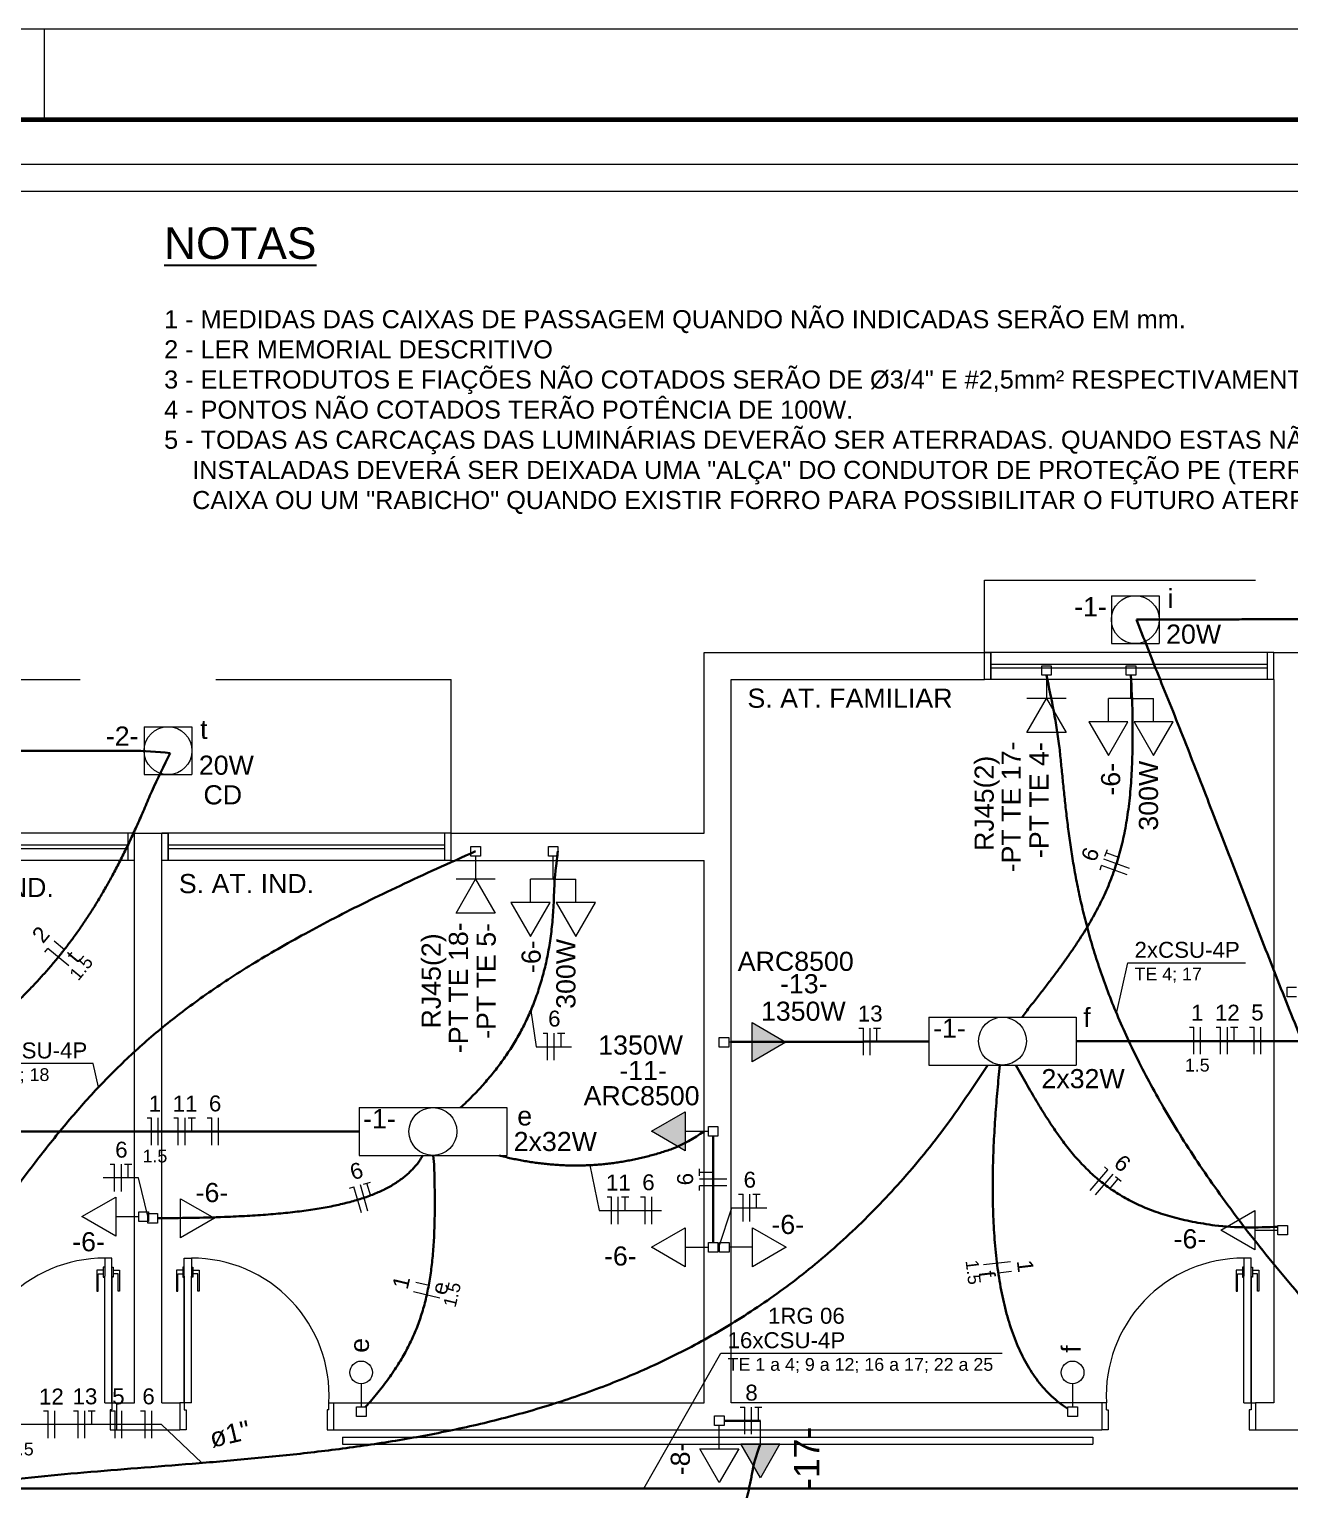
# Model space of a CAD drawing. Header units: millimetres. Extents: x 234.6 to 276.6, y 175.2 to 204.9.
# Drawn here: x 249.55 to 256.52, y 196.78 to 204.86 of the extents above; entities that cross this region are included whole.
import ezdxf

# ---------------------------------------------------------------- set-up
doc = ezdxf.new("R2010")
doc.units = ezdxf.units.MM
doc.header["$LTSCALE"] = 3
doc.header["$MEASUREMENT"] = 0
doc.linetypes.add('Dashed', pattern=[0.75, 0.5, -0.25])
for name, color, linetype, lineweight in [('CE-Condutos', 3, 'Continuous', 30), ('CE-Textos fios', 2, 'Continuous', 20), ('CROQUI', 1, 'Continuous', 13), ('EL-Condutos', 3, 'Continuous', 30), ('EL-Fios', 2, 'Continuous', 20), ('EL-Textos condutos', 2, 'Continuous', 20), ('EL-Textos fios', 2, 'Continuous', 20), ('EL-Textos pontos', 2, 'Continuous', 20), ('FOLHA EXTERNA', 2, 'Continuous', 20), ('Folha_padrão', 6, 'Continuous', 60), ('P-SIMBOL', 170, 'Continuous', 20), ('TEXTO', 3, 'Continuous', 30)]:
    doc.layers.add(name, color=color, linetype=linetype, lineweight=lineweight)
doc.layers.add('Texto_80', color=2, linetype='Continuous')
doc.styles.add('Arial', font='arial.ttf')
doc.styles.add('TEXTO', font='arial.ttf')

msp = doc.modelspace()

# ---------------------------------------------------------------- hatches: boundary and pattern name
at = {"layer": 'P-SIMBOL', "linetype": 'Continuous'}
for points in [[(253.5505, 199.1449), (253.738, 199.2532), (253.5505, 199.3614)], [(253.1812, 198.8685), (252.9937, 198.7603), (253.1812, 198.652)], [(253.4884, 197.0312), (253.5966, 196.8437), (253.7049, 197.0312)]]:
    msp.add_hatch(color=256, dxfattribs=at).paths.add_polyline_path(points)

# ---------------------------------------------------------------- linework, layer by layer
at = {"layer": 'CE-Condutos', "color": 6, "linetype": 'Continuous'}
for points in [[(255.1791, 201.2827), (255.2506, 200.881), (255.2599, 200.7931), (255.269, 200.7032), (255.2785, 200.6111), (255.289, 200.5167), (255.3011, 200.4197), (255.3151, 200.32), (255.3318, 200.2175), (255.3517, 200.112), (255.3754, 200.0033), (255.4033, 199.8913), (255.436, 199.7758), (255.4742, 199.6567), (255.5183, 199.5337), (255.569, 199.4067), (255.6267, 199.2756), (255.692, 199.1402), (255.7655, 199.0003), (255.8477, 198.8558), (255.9392, 198.7066), (256.0406, 198.5523), (256.1523, 198.393), (256.275, 198.2284), (256.4092, 198.0583), (256.5554, 197.8827), (256.7143, 197.7012), (256.8864, 197.5139), (257.0721, 197.3205), (257.2722, 197.1208), (257.487, 196.9148)], [(248.3739, 196.9147), (248.5184, 197.1081), (248.6532, 197.2916), (248.7792, 197.4656), (248.8973, 197.6306), (249.0083, 197.7871), (249.1131, 197.9355), (249.2126, 198.0764), (249.3076, 198.2101), (249.399, 198.3373), (249.4876, 198.4582), (249.5744, 198.5735), (249.6602, 198.6835), (249.7459, 198.7888), (249.8322, 198.8898), (249.9202, 198.987), (250.0107, 199.0809), (250.1045, 199.1719), (250.2025, 199.2605), (250.3055, 199.3472), (250.4145, 199.4325), (250.5303, 199.5167), (250.6538, 199.6005), (250.7858, 199.6843), (250.9272, 199.7684), (251.0788, 199.8535), (251.2416, 199.94), (251.4164, 200.0284), (251.6041, 200.119), (251.8055, 200.2125), (252.0215, 200.3092)]]:
    msp.add_spline(points, degree=3, dxfattribs=at)
at = {"layer": 'CE-Condutos', "color": 170, "linetype": 'Continuous'}
msp.add_spline([(257.4963, 196.784), (257.0641, 196.784), (256.6589, 196.784), (256.2788, 196.784), (255.9219, 196.784), (255.5863, 196.784), (255.2701, 196.784), (254.9713, 196.784), (254.6881, 196.784), (254.4186, 196.784), (254.1607, 196.784), (253.9127, 196.784), (253.6726, 196.784), (253.4384, 196.784), (253.2084, 196.784), (252.9805, 196.784), (252.7528, 196.784), (252.5235, 196.784), (252.2906, 196.784), (252.0522, 196.784), (251.8063, 196.784), (251.5512, 196.784), (251.2849, 196.784), (251.0053, 196.784), (250.7108, 196.784), (250.3992, 196.784), (250.0688, 196.784), (249.7176, 196.784), (249.3436, 196.784), (248.945, 196.784), (248.4074, 196.784)], degree=3, dxfattribs=at)
at = {"layer": 'CE-Textos fios'}
for p, q in [((255.5669, 199.4117), (255.6282, 199.6924)), ((255.6282, 199.6924), (256.2804, 199.6924)), ((255.6282, 199.6924), (256.2804, 199.6924)), ((249.9066, 199.1357), (249.2544, 199.1357)), ((249.9066, 199.1357), (249.2544, 199.1357)), ((249.937, 199.0048), (249.9066, 199.1357)), ((252.9513, 196.784), (253.3778, 197.5329)), ((253.3778, 197.5329), (254.9344, 197.5329)), ((253.3778, 197.5329), (254.9344, 197.5329))]:
    msp.add_line(p, q, dxfattribs=at)
at = {"layer": 'CROQUI'}
for p, q in [((266.5357, 204.1092), (240.5357, 204.1092)), ((266.3857, 203.9592), (240.5357, 203.9592)), ((253.2857, 201.4092), (254.8357, 201.4092)), ((253.2857, 200.4092), (253.2857, 201.4092)), ((254.8357, 201.2592), (254.8357, 201.4092)), ((256.4357, 201.4092), (254.8357, 201.4092)), ((254.8707, 201.4092), (254.8357, 201.4092)), ((254.8357, 201.4092), (254.8707, 201.4092)), ((254.8707, 201.2592), (254.8707, 201.4092)), ((254.8707, 201.4092), (254.8707, 201.2592)), ((254.8707, 201.3442), (256.4007, 201.3442)), ((256.4007, 201.2592), (256.4007, 201.4092)), ((256.4357, 201.4092), (256.5857, 201.4092)), ((256.4357, 201.2592), (256.4357, 201.4092)), ((253.4357, 197.2592), (253.4357, 201.2592)), ((253.4357, 201.2592), (254.8357, 201.2592)), ((256.3357, 201.2592), (254.8357, 201.2592)), ((256.4357, 201.2592), (254.8357, 201.2592)), ((254.8707, 201.3242), (256.4007, 201.3242)), ((256.4357, 201.2592), (256.4357, 197.2592)), ((250.1357, 200.4092), (248.5357, 200.4092)), ((250.1007, 200.2592), (250.1007, 200.4092)), ((250.1357, 200.4092), (250.2857, 200.4092)), ((250.1357, 200.2592), (250.1357, 200.4092)), ((250.2857, 200.2592), (250.2857, 200.4092)), ((251.8857, 200.4092), (250.2857, 200.4092)), ((250.3207, 200.4092), (250.2857, 200.4092)), ((250.2857, 200.4092), (250.3207, 200.4092)), ((250.3207, 200.2592), (250.3207, 200.4092)), ((250.3207, 200.4092), (250.3207, 200.2592)), ((251.8507, 200.2592), (251.8507, 200.4092)), ((251.8857, 200.4092), (253.2857, 200.4092)), ((251.8857, 200.2592), (251.8857, 200.4092)), ((248.5707, 200.3442), (250.1007, 200.3442)), ((248.5707, 200.3242), (250.1007, 200.3242)), ((250.3207, 200.3442), (251.8507, 200.3442)), ((250.3207, 200.3242), (251.8507, 200.3242)), ((250.0357, 200.2592), (248.5357, 200.2592)), ((250.1357, 200.2592), (248.5357, 200.2592)), ((250.1357, 197.2592), (250.1357, 200.2592)), ((250.2857, 197.2592), (250.2857, 200.2592)), ((251.7857, 200.2592), (250.2857, 200.2592)), ((251.8857, 200.2592), (250.2857, 200.2592)), ((251.8857, 200.2592), (253.2857, 200.2592)), ((253.2857, 197.2592), (253.2857, 200.2592)), ((253.4357, 197.2592), (253.4357, 200.2592)), ((250.0107, 198.0592), (249.9707, 198.0592)), ((249.9707, 198.0592), (249.9707, 197.9592)), ((250.0107, 197.2592), (250.0107, 198.0592)), ((250.0107, 197.2592), (250.0107, 198.0592)), ((250.4107, 197.2592), (250.4107, 198.0592)), ((250.4107, 197.2592), (250.4107, 198.0592)), ((250.4107, 198.0592), (250.4507, 198.0592)), ((250.4507, 198.0592), (250.4507, 197.9592)), ((256.3107, 198.0592), (256.2707, 198.0592)), ((256.2707, 198.0592), (256.2707, 197.9592)), ((256.3107, 197.2592), (256.3107, 198.0592)), ((256.3107, 197.2592), (256.3107, 198.0592)), ((249.9627, 197.9917), (249.9277, 197.9917)), ((249.9277, 197.9917), (249.9277, 197.8762)), ((249.9352, 197.8762), (249.9352, 197.9717)), ((249.9352, 197.9717), (249.9627, 197.9717)), ((249.9702, 198.0092), (249.9627, 198.0092)), ((249.9627, 198.0092), (249.9627, 197.9542)), ((249.9627, 197.9542), (249.9702, 197.9542)), ((249.9707, 197.2592), (249.9707, 197.9592)), ((250.0107, 198.0092), (250.0182, 198.0092)), ((250.0107, 197.9592), (250.0107, 197.2592)), ((250.0182, 197.9542), (250.0107, 197.9542)), ((250.0182, 198.0092), (250.0182, 197.9542)), ((250.0182, 197.9917), (250.0532, 197.9917)), ((250.0457, 197.9717), (250.0182, 197.9717)), ((250.0457, 197.8762), (250.0457, 197.9717)), ((250.0532, 197.9917), (250.0532, 197.8762)), ((250.4032, 197.9917), (250.3677, 197.9917)), ((250.3677, 197.9917), (250.3677, 197.8762)), ((250.3752, 197.8762), (250.3752, 197.9717)), ((250.3752, 197.9717), (250.4032, 197.9717)), ((250.4107, 198.0092), (250.4032, 198.0092)), ((250.4032, 198.0092), (250.4032, 197.9542)), ((250.4032, 197.9542), (250.4107, 197.9542)), ((250.4107, 197.9592), (250.4107, 197.2592)), ((250.4507, 198.0092), (250.4582, 198.0092)), ((250.4507, 197.2592), (250.4507, 197.9592)), ((250.4582, 197.9542), (250.4507, 197.9542)), ((250.4582, 198.0092), (250.4582, 197.9542)), ((250.4582, 197.9917), (250.4932, 197.9917)), ((250.4857, 197.9717), (250.4582, 197.9717)), ((250.4857, 197.8762), (250.4857, 197.9717)), ((250.4932, 197.9917), (250.4932, 197.8762)), ((256.2627, 197.9917), (256.2277, 197.9917)), ((256.2277, 197.9917), (256.2277, 197.8762)), ((256.2352, 197.8762), (256.2352, 197.9717)), ((256.2352, 197.9717), (256.2627, 197.9717)), ((256.2702, 198.0092), (256.2627, 198.0092)), ((256.2627, 198.0092), (256.2627, 197.9542)), ((256.2627, 197.9542), (256.2702, 197.9542)), ((256.2707, 197.2592), (256.2707, 197.9592)), ((256.3107, 198.0092), (256.3182, 198.0092)), ((256.3107, 197.9592), (256.3107, 197.2592)), ((256.3182, 197.9542), (256.3107, 197.9542)), ((256.3182, 198.0092), (256.3182, 197.9542)), ((256.3182, 197.9917), (256.3532, 197.9917)), ((256.3457, 197.9717), (256.3182, 197.9717)), ((256.3457, 197.8762), (256.3457, 197.9717)), ((256.3532, 197.9917), (256.3532, 197.8762)), ((249.9277, 197.8762), (249.9352, 197.8762)), ((250.0532, 197.8762), (250.0457, 197.8762)), ((250.3677, 197.8762), (250.3752, 197.8762)), ((250.4932, 197.8762), (250.4857, 197.8762)), ((256.2277, 197.8762), (256.2352, 197.8762)), ((256.3532, 197.8762), (256.3457, 197.8762)), ((249.9707, 197.2592), (250.0357, 197.2592)), ((250.0007, 197.2192), (250.0007, 197.1092)), ((250.0107, 197.2192), (250.0007, 197.2192)), ((250.0107, 197.2592), (250.0107, 197.2192)), ((250.0357, 197.2592), (250.1357, 197.2592)), ((250.0357, 197.2592), (250.0357, 197.1092)), ((250.2857, 197.2592), (250.3857, 197.2592)), ((250.3857, 197.2592), (250.3857, 197.1092)), ((250.4507, 197.2592), (250.3857, 197.2592)), ((250.4107, 197.2592), (250.4107, 197.2192)), ((250.4107, 197.2192), (250.4207, 197.2192)), ((250.4207, 197.2192), (250.4207, 197.1092)), ((251.2107, 197.2192), (251.2007, 197.2192)), ((251.2007, 197.2192), (251.2007, 197.1092)), ((251.2107, 197.2592), (251.2357, 197.2592)), ((251.2107, 197.2192), (251.2107, 197.2592)), ((251.2357, 197.2592), (253.2857, 197.2592)), ((251.2357, 197.2592), (251.2357, 197.1092)), ((255.4857, 197.2592), (253.4357, 197.2592)), ((255.4857, 197.2592), (255.4857, 197.1092)), ((255.5107, 197.2592), (255.4857, 197.2592)), ((255.5107, 197.2192), (255.5107, 197.2592)), ((255.5107, 197.2192), (255.5207, 197.2192)), ((255.5207, 197.2192), (255.5207, 197.1092)), ((256.2707, 197.2592), (256.3357, 197.2592)), ((256.3007, 197.2192), (256.3007, 197.1092)), ((256.3107, 197.2192), (256.3007, 197.2192)), ((256.3107, 197.2592), (256.3107, 197.2192)), ((256.4357, 197.2592), (256.3357, 197.2592)), ((256.3357, 197.2592), (256.3357, 197.1092)), ((250.0007, 197.1092), (250.0357, 197.1092)), ((250.0357, 197.1092), (250.3857, 197.1092)), ((250.4207, 197.1092), (250.3857, 197.1092)), ((251.2007, 197.1092), (251.2357, 197.1092)), ((251.2357, 197.1092), (255.4857, 197.1092)), ((251.2857, 197.0692), (251.2857, 197.0292)), ((251.2857, 197.0692), (255.4357, 197.0692)), ((255.4357, 197.0692), (255.4357, 197.0292)), ((255.5207, 197.1092), (255.4857, 197.1092)), ((256.3007, 197.1092), (256.3357, 197.1092)), ((256.3357, 197.1092), (256.6857, 197.1092)), ((251.2857, 197.0292), (255.4357, 197.0292))]:
    msp.add_line(p, q, dxfattribs=at)
at = {"layer": 'CROQUI', "linetype": 'Dashed'}
for p, q in [((254.8357, 201.4092), (254.8357, 201.8092)), ((254.8357, 201.8092), (259.8357, 201.8092)), ((243.8357, 201.2592), (251.8857, 201.2592)), ((251.8857, 200.4092), (251.8857, 201.2592))]:
    msp.add_line(p, q, dxfattribs=at)
at = {"layer": 'CROQUI'}
for centre, start, end in [((249.9707, 197.2982), 90, 182.938), ((250.4507, 197.2982), 357.062, 90), ((256.2707, 197.2982), 90, 182.938)]:
    msp.add_arc(centre, 0.761, start, end, dxfattribs=at)
at = {"layer": 'EL-Condutos', "color": 3, "linetype": 'Continuous'}
for points in [[(255.6769, 201.5911), (255.9472, 201.5916), (256.0845, 201.592), (256.2135, 201.5923), (256.335, 201.5927), (256.4494, 201.5931), (256.5576, 201.5934), (256.66, 201.5937), (256.7574, 201.594), (256.8503, 201.5942), (256.9394, 201.5945), (257.0254, 201.5948), (257.1088, 201.595), (257.1903, 201.5953), (257.2706, 201.5955), (257.3502, 201.5957), (257.4298, 201.596), (257.5101, 201.5962), (257.5916, 201.5964), (257.675, 201.5967), (257.761, 201.597), (257.8501, 201.5972), (257.9431, 201.5975), (258.0404, 201.5978), (258.1429, 201.5981), (258.251, 201.5984), (258.3655, 201.5988), (258.4869, 201.5991), (258.6159, 201.5995), (258.7532, 201.5999), (259.0367, 201.6003)], [(250.3327, 200.8529), (250.1155, 200.8657), (250.0477, 200.8657), (249.9837, 200.8657), (249.9232, 200.8657), (249.866, 200.8657), (249.8117, 200.8657), (249.76, 200.8657), (249.7107, 200.8657), (249.6635, 200.8657), (249.618, 200.8657), (249.574, 200.8657), (249.5311, 200.8657), (249.4892, 200.8657), (249.4478, 200.8657), (249.4067, 200.8657), (249.3656, 200.8657), (249.3243, 200.8657), (249.2823, 200.8657), (249.2395, 200.8657), (249.1954, 200.8657), (249.15, 200.8657), (249.1027, 200.8657), (249.0534, 200.8657), (249.0017, 200.8657), (248.9474, 200.8657), (248.8902, 200.8657), (248.8297, 200.8657), (248.7657, 200.8657), (248.6979, 200.8657), (248.4847, 200.8722)], [(254.8529, 199.1243), (254.6101, 198.7728), (254.3549, 198.4626), (254.0883, 198.1909), (253.8118, 197.9548), (253.5263, 197.7517), (253.2333, 197.5787), (252.9339, 197.4332), (252.6293, 197.3122), (252.3208, 197.213), (252.0095, 197.133), (251.6967, 197.0692), (251.3835, 197.0189), (251.0713, 196.9793), (250.7612, 196.9478), (250.4545, 196.9214), (250.1523, 196.8974), (249.8559, 196.8731), (249.5665, 196.8456), (249.2853, 196.8122), (249.0135, 196.7702), (248.7524, 196.7167), (248.5032, 196.6489), (248.267, 196.5642), (248.0451, 196.4597), (247.8388, 196.3327), (247.6492, 196.1803), (247.4775, 195.9998), (247.325, 195.7885), (247.1929, 195.5435), (247.0824, 195.2621)], [(254.9211, 199.126), (254.9142, 199.0578), (254.9078, 198.9881), (254.9018, 198.9171), (254.8963, 198.8451), (254.8916, 198.7722), (254.8877, 198.6986), (254.8846, 198.6245), (254.8825, 198.5502), (254.8816, 198.4757), (254.8818, 198.4013), (254.8833, 198.3272), (254.8862, 198.2536), (254.8907, 198.1806), (254.8967, 198.1084), (254.9044, 198.0373), (254.914, 197.9675), (254.9255, 197.899), (254.9389, 197.8322), (254.9545, 197.7672), (254.9724, 197.7042), (254.9925, 197.6434), (255.0151, 197.5849), (255.0402, 197.5291), (255.0679, 197.476), (255.0984, 197.4258), (255.1317, 197.3788), (255.168, 197.3352), (255.2073, 197.2951), (255.2497, 197.2587), (255.2954, 197.2262)], [(255.01, 199.126), (255.0392, 199.074), (255.0678, 199.0236), (255.0959, 198.9747), (255.1238, 198.9274), (255.1515, 198.8817), (255.1792, 198.8375), (255.2069, 198.7948), (255.2349, 198.7537), (255.2632, 198.7141), (255.2921, 198.6761), (255.3215, 198.6395), (255.3517, 198.6046), (255.3829, 198.5711), (255.415, 198.5392), (255.4483, 198.5087), (255.4829, 198.4798), (255.5189, 198.4524), (255.5564, 198.4265), (255.5957, 198.4021), (255.6368, 198.3792), (255.6798, 198.3578), (255.7249, 198.3379), (255.7722, 198.3195), (255.8219, 198.3025), (255.8741, 198.287), (255.9289, 198.273), (255.9864, 198.2605), (256.0469, 198.2495), (256.1103, 198.2399), (256.4592, 198.2317)], [(253.3357, 198.1458), (253.3357, 198.1734), (253.3357, 198.1994), (253.3357, 198.2239), (253.3357, 198.2469), (253.3357, 198.2685), (253.3357, 198.289), (253.3357, 198.3085), (253.3357, 198.3269), (253.3357, 198.3446), (253.3357, 198.3615), (253.3357, 198.3778), (253.3357, 198.3937), (253.3357, 198.4092), (253.3357, 198.4244), (253.3357, 198.4395), (253.3357, 198.4547), (253.3357, 198.4699), (253.3357, 198.4854), (253.3357, 198.5012), (253.3357, 198.5176), (253.3357, 198.5345), (253.3357, 198.5521), (253.3357, 198.5706), (253.3357, 198.59), (253.3357, 198.6105), (253.3357, 198.6322), (253.3357, 198.6552), (253.3357, 198.6796), (253.3357, 198.7056), (253.3357, 198.7333)], [(253.396, 197.1592), (253.4045, 197.1592), (253.4126, 197.1592), (253.4202, 197.1592), (253.4273, 197.1592), (253.4341, 197.1592), (253.4406, 197.1592), (253.4468, 197.1592), (253.4527, 197.1592), (253.4584, 197.1592), (253.464, 197.1592), (253.4693, 197.1592), (253.4746, 197.1592), (253.4799, 197.1592), (253.4851, 197.1592), (253.4903, 197.1592), (253.4955, 197.1592), (253.5009, 197.1592), (253.5064, 197.1592), (253.5121, 197.1592), (253.5179, 197.1592), (253.524, 197.1592), (253.5304, 197.1592), (253.5372, 197.1592), (253.5443, 197.1592), (253.5518, 197.1592), (253.5597, 197.1592), (253.5681, 197.1592), (253.577, 197.1592), (253.5865, 197.1592), (253.5966, 197.1592)]]:
    msp.add_spline(points, degree=3, dxfattribs=at)
for points, knots in [([(255.6769, 201.5911), (255.717, 201.4882), (255.7802, 201.3257), (255.8706, 201.1039), (255.9424, 200.9225), (256.0146, 200.7383), (256.0871, 200.5517), (256.1599, 200.3631), (256.2333, 200.1731), (256.3071, 199.982), (256.3816, 199.7905), (256.4567, 199.5988), (256.5325, 199.4075), (256.6092, 199.2171), (256.6867, 199.028), (256.7652, 198.8407), (256.8447, 198.6556), (256.9253, 198.4733), (257.007, 198.2941), (257.09, 198.1185), (257.1742, 197.9471), (257.2598, 197.7802), (257.3469, 197.6184), (257.4355, 197.462), (257.5256, 197.3117), (257.6174, 197.1677), (257.7109, 197.0306), (257.8062, 196.9008), (257.9034, 196.7789), (258.0024, 196.6652), (258.1042, 196.5603), (258.1736, 196.4943), (258.2082, 196.4621)], [0, 0, 0, 0, 0.331189, 0.523251, 0.718474, 0.916458, 1.116797, 1.319082, 1.522907, 1.72786, 1.933535, 2.139523, 2.34542, 2.550822, 2.75533, 2.958552, 3.160098, 3.359588, 3.556649, 3.750918, 3.942046, 4.129696, 4.313549, 4.493309, 4.668702, 4.839485, 5.005452, 5.166438, 5.322335, 5.473094, 5.618749, 5.760518, 5.760518, 5.760518, 5.760518]), ([(255.0447, 199.3917), (255.0593, 199.412), (255.0887, 199.4518), (255.1345, 199.5091), (255.1778, 199.5654), (255.2191, 199.6199), (255.2583, 199.6729), (255.2954, 199.7246), (255.3305, 199.7752), (255.3635, 199.825), (255.3945, 199.8742), (255.4237, 199.9229), (255.4509, 199.9715), (255.4762, 200.0202), (255.4997, 200.0691), (255.5214, 200.1185), (255.5413, 200.1686), (255.5595, 200.2197), (255.5759, 200.2719), (255.5908, 200.3255), (255.604, 200.3807), (255.6156, 200.4377), (255.6256, 200.4968), (255.6342, 200.5582), (255.6412, 200.622), (255.6469, 200.6885), (255.6511, 200.758), (255.654, 200.8306), (255.6555, 200.9066), (255.6557, 200.9863), (255.6544, 201.1121), (255.6497, 201.2113), (255.6463, 201.2827)], [0.160988, 0.160988, 0.160988, 0.160988, 0.235787, 0.309705, 0.380724, 0.449048, 0.514883, 0.578442, 0.639942, 0.699609, 0.757674, 0.814379, 0.869973, 0.924716, 0.978875, 1.032727, 1.086555, 1.140648, 1.1953, 1.250804, 1.307454, 1.365544, 1.425362, 1.487192, 1.551312, 1.617994, 1.687504, 1.760102, 1.836042, 1.915573, 1.998938, 2.213491, 2.213491, 2.213491, 2.213491]), ([(248.8037, 198.8917), (248.8289, 198.9129), (248.8789, 198.9544), (248.9536, 199.0141), (249.0252, 199.0724), (249.0939, 199.1287), (249.1598, 199.1834), (249.2229, 199.2368), (249.2835, 199.2891), (249.3416, 199.3405), (249.3974, 199.3913), (249.451, 199.4417), (249.5026, 199.4919), (249.5523, 199.5422), (249.6002, 199.5928), (249.6464, 199.644), (249.6911, 199.696), (249.7345, 199.749), (249.7765, 199.8033), (249.8175, 199.8591), (249.8574, 199.9166), (249.8965, 199.9761), (249.9348, 200.0379), (249.9726, 200.1021), (250.0098, 200.169), (250.0468, 200.2388), (250.0835, 200.3119), (250.1202, 200.3883), (250.1568, 200.4684), (250.194, 200.5522), (250.2475, 200.6831), (250.2973, 200.7823), (250.3327, 200.8529)], [0.203605, 0.203605, 0.203605, 0.203605, 0.302462, 0.398376, 0.490578, 0.579322, 0.664866, 0.747467, 0.827387, 0.904892, 0.980251, 1.05374, 1.125638, 1.196231, 1.265812, 1.334679, 1.403134, 1.471487, 1.54005, 1.609139, 1.679071, 1.750164, 1.822736, 1.897104, 1.973581, 2.052478, 2.134102, 2.218757, 2.306742, 2.398352, 2.49388, 2.730881, 2.730881, 2.730881, 2.730881]), ([(251.938, 198.8917), (251.9495, 198.9017), (251.9717, 198.9219), (252.0032, 198.9537), (252.0337, 198.9854), (252.0633, 199.0177), (252.0919, 199.0506), (252.1195, 199.084), (252.1462, 199.1181), (252.1718, 199.1529), (252.1965, 199.1883), (252.2201, 199.2244), (252.2427, 199.2614), (252.2643, 199.2991), (252.2848, 199.3376), (252.3042, 199.3771), (252.3225, 199.4174), (252.3398, 199.4587), (252.3558, 199.5009), (252.3708, 199.5442), (252.3846, 199.5885), (252.3972, 199.6339), (252.4087, 199.6804), (252.419, 199.7281), (252.428, 199.7769), (252.4359, 199.827), (252.4424, 199.8783), (252.4478, 199.9309), (252.4518, 199.9848), (252.4548, 200.0401), (252.456, 200.1488), (252.4678, 200.2384), (252.4772, 200.3092)], [0.220653, 0.220653, 0.220653, 0.220653, 0.266475, 0.310794, 0.354814, 0.398574, 0.442115, 0.485482, 0.528722, 0.571887, 0.615028, 0.658204, 0.701471, 0.744892, 0.78853, 0.832452, 0.876723, 0.921415, 0.966597, 1.012341, 1.058719, 1.105805, 1.153671, 1.202389, 1.252034, 1.302678, 1.354391, 1.407244, 1.461308, 1.516651, 1.573341, 1.787261, 1.787261, 1.787261, 1.787261]), ([(254.5277, 199.2576), (254.5178, 199.2576), (254.4984, 199.2575), (254.4696, 199.2574), (254.4416, 199.2573), (254.4142, 199.2572), (254.3874, 199.2571), (254.3612, 199.257), (254.3354, 199.2569), (254.31, 199.2568), (254.2849, 199.2567), (254.2602, 199.2566), (254.2357, 199.2565), (254.2113, 199.2564), (254.187, 199.2563), (254.1628, 199.2562), (254.1386, 199.2561), (254.1144, 199.256), (254.09, 199.2559), (254.0654, 199.2558), (254.0406, 199.2557), (254.0154, 199.2556), (253.99, 199.2555), (253.9641, 199.2554), (253.9377, 199.2553), (253.9107, 199.2552), (253.8832, 199.2551), (253.855, 199.255), (253.8262, 199.2549), (253.7965, 199.2548), (253.6663, 199.2542), (253.5459, 199.2544), (253.4357, 199.2545)], [0.42548, 0.42548, 0.42548, 0.42548, 0.455137, 0.483827, 0.511817, 0.539166, 0.565931, 0.592174, 0.617952, 0.643324, 0.66835, 0.693089, 0.717598, 0.741938, 0.766168, 0.790345, 0.81453, 0.838782, 0.863158, 0.887719, 0.912523, 0.937629, 0.963096, 0.988983, 1.01535, 1.042254, 1.069756, 1.097913, 1.126786, 1.156432, 1.186912, 1.517486, 1.517486, 1.517486, 1.517486]), ([(257.6157, 199.2592), (257.5793, 199.2592), (257.5081, 199.2592), (257.4041, 199.2592), (257.3055, 199.2592), (257.2123, 199.2592), (257.1239, 199.2592), (257.04, 199.2592), (256.9602, 199.2592), (256.8842, 199.2592), (256.8114, 199.2592), (256.7415, 199.2592), (256.6742, 199.2592), (256.609, 199.2592), (256.5454, 199.2592), (256.4832, 199.2592), (256.422, 199.2592), (256.3612, 199.2592), (256.3006, 199.2592), (256.2397, 199.2592), (256.1781, 199.2592), (256.1155, 199.2592), (256.0514, 199.2592), (255.9855, 199.2592), (255.9172, 199.2592), (255.8464, 199.2592), (255.7724, 199.2592), (255.6951, 199.2592), (255.6138, 199.2592), (255.5284, 199.2592), (255.4379, 199.2592), (255.3758, 199.2592), (255.3437, 199.2592)], [0.128884, 0.128884, 0.128884, 0.128884, 0.238253, 0.342381, 0.440818, 0.53396, 0.622205, 0.705951, 0.785596, 0.861536, 0.93417, 1.003894, 1.071107, 1.136206, 1.199589, 1.261653, 1.322795, 1.383413, 1.443905, 1.504668, 1.5661, 1.628598, 1.69256, 1.758383, 1.826465, 1.897203, 1.970996, 2.048239, 2.129332, 2.214671, 2.304655, 2.400884, 2.400884, 2.400884, 2.400884]), ([(249.0437, 198.7592), (249.0777, 198.7592), (249.1443, 198.7592), (249.2419, 198.7592), (249.3351, 198.7592), (249.4239, 198.7592), (249.5085, 198.7592), (249.5893, 198.7592), (249.6668, 198.7592), (249.7414, 198.7592), (249.8133, 198.7592), (249.8829, 198.7592), (249.9507, 198.7592), (250.017, 198.7592), (250.0822, 198.7592), (250.1466, 198.7592), (250.2107, 198.7592), (250.2748, 198.7592), (250.3392, 198.7592), (250.4044, 198.7592), (250.4707, 198.7592), (250.5385, 198.7592), (250.6082, 198.7592), (250.6801, 198.7592), (250.7546, 198.7592), (250.8321, 198.7592), (250.913, 198.7592), (250.9976, 198.7592), (251.0863, 198.7592), (251.1795, 198.7592), (251.2771, 198.7592), (251.3437, 198.7592), (251.3777, 198.7592)], [0.394591, 0.394591, 0.394591, 0.394591, 0.496508, 0.594437, 0.687511, 0.776102, 0.860584, 0.941331, 1.018715, 1.093112, 1.164894, 1.234434, 1.302107, 1.368285, 1.433343, 1.497654, 1.561591, 1.625528, 1.689839, 1.754897, 1.821075, 1.888748, 1.958289, 2.03007, 2.104467, 2.181851, 2.262598, 2.34708, 2.435671, 2.528744, 2.626674, 2.728591, 2.728591, 2.728591, 2.728591]), ([(252.1513, 198.6267), (252.1624, 198.6238), (252.1848, 198.6183), (252.2185, 198.6106), (252.2522, 198.6035), (252.2859, 198.5972), (252.3196, 198.5915), (252.3531, 198.5865), (252.3866, 198.5822), (252.42, 198.5787), (252.4534, 198.5758), (252.4867, 198.5735), (252.52, 198.572), (252.5531, 198.5712), (252.5863, 198.5711), (252.6193, 198.5716), (252.6523, 198.5729), (252.6853, 198.5748), (252.7182, 198.5775), (252.751, 198.5808), (252.7838, 198.5848), (252.8165, 198.5895), (252.8492, 198.5949), (252.8818, 198.601), (252.9144, 198.6078), (252.9469, 198.6153), (252.9794, 198.6234), (253.0118, 198.6323), (253.0442, 198.6418), (253.0765, 198.6522), (253.162, 198.6801), (253.2287, 198.7227), (253.2857, 198.7592)], [0.411839, 0.411839, 0.411839, 0.411839, 0.446307, 0.481003, 0.515484, 0.549764, 0.583857, 0.617776, 0.651537, 0.685153, 0.718639, 0.75201, 0.785281, 0.818466, 0.851582, 0.884643, 0.917665, 0.950663, 0.983652, 1.016649, 1.049668, 1.082726, 1.115836, 1.149015, 1.182278, 1.21564, 1.249116, 1.282721, 1.316469, 1.350374, 1.384452, 1.585874, 1.585874, 1.585874, 1.585874]), ([(250.2622, 198.2791), (250.3861, 198.2805), (250.5312, 198.2821), (250.6965, 198.2892), (250.7578, 198.2923), (250.817, 198.296), (250.8744, 198.3001), (250.9298, 198.3048), (250.9832, 198.31), (251.0348, 198.3158), (251.0845, 198.3222), (251.1323, 198.3292), (251.1783, 198.3368), (251.2225, 198.345), (251.2648, 198.3539), (251.3054, 198.3635), (251.3443, 198.3738), (251.3814, 198.3848), (251.4169, 198.3966), (251.4506, 198.4091), (251.4827, 198.4224), (251.5131, 198.4365), (251.5419, 198.4514), (251.5691, 198.4672), (251.5947, 198.4839), (251.6188, 198.5014), (251.6413, 198.5199), (251.6622, 198.5392), (251.6818, 198.5596), (251.6996, 198.5809), (251.7165, 198.6029), (251.7253, 198.6187), (251.7291, 198.6267)], [0, 0, 0, 0, 0.371742, 0.435067, 0.49641, 0.555799, 0.613262, 0.668829, 0.722532, 0.774404, 0.82448, 0.872796, 0.919392, 0.964311, 1.007598, 1.049303, 1.089477, 1.12818, 1.165473, 1.201424, 1.236109, 1.269608, 1.302009, 1.333408, 1.363909, 1.393622, 1.422668, 1.45117, 1.479261, 1.507075, 1.534753, 1.561948, 1.561948, 1.561948, 1.561948]), ([(251.7862, 198.6267), (251.7893, 198.6049), (251.7938, 198.5621), (251.7942, 198.4984), (251.7956, 198.4372), (251.796, 198.3779), (251.7959, 198.3206), (251.7951, 198.2651), (251.7935, 198.2113), (251.7912, 198.1592), (251.7879, 198.1087), (251.7837, 198.0596), (251.7785, 198.0119), (251.7723, 197.9654), (251.7649, 197.9201), (251.7564, 197.8758), (251.7467, 197.8326), (251.7356, 197.7902), (251.7232, 197.7486), (251.7094, 197.7076), (251.6942, 197.6673), (251.6774, 197.6274), (251.659, 197.588), (251.639, 197.5489), (251.6173, 197.5099), (251.5938, 197.4711), (251.5686, 197.4323), (251.5414, 197.3934), (251.5123, 197.3543), (251.4812, 197.315), (251.4481, 197.2752), (251.4249, 197.249), (251.4131, 197.2357)], [0.134526, 0.134526, 0.134526, 0.134526, 0.200582, 0.264001, 0.325278, 0.384513, 0.441807, 0.497264, 0.550993, 0.603104, 0.653714, 0.70294, 0.750909, 0.79775, 0.843599, 0.888597, 0.932893, 0.976639, 1.019992, 1.063117, 1.106178, 1.149347, 1.192792, 1.236686, 1.281199, 1.326501, 1.372756, 1.420129, 1.468779, 1.51886, 1.570522, 1.62391, 1.62391, 1.62391, 1.62391]), ([(253.5966, 197.0312), (253.5803, 196.9852), (253.562, 196.9334), (253.5518, 196.8737), (253.5485, 196.8562), (253.5453, 196.8393), (253.542, 196.8228), (253.5387, 196.8069), (253.5354, 196.7913), (253.5321, 196.7762), (253.5286, 196.7615), (253.5252, 196.7471), (253.5216, 196.7331), (253.518, 196.7193), (253.5143, 196.7058), (253.5105, 196.6926), (253.5066, 196.6796), (253.5026, 196.6668), (253.4985, 196.6541), (253.4942, 196.6416), (253.4898, 196.6292), (253.4853, 196.6168), (253.4806, 196.6045), (253.4758, 196.5923), (253.4708, 196.58), (253.4656, 196.5677), (253.4602, 196.5553), (253.4547, 196.5429), (253.4489, 196.5303), (253.4429, 196.5175), (253.4343, 196.4995), (253.4274, 196.4858), (253.4225, 196.4764)], [0, 0, 0, 0, 0.1458014, 0.1640915, 0.1818385, 0.199072, 0.2158217, 0.2321173, 0.2479888, 0.2634662, 0.2785798, 0.2933598, 0.3078367, 0.3220411, 0.3360036, 0.3497552, 0.3633267, 0.3767491, 0.3900534, 0.4032708, 0.4164322, 0.4295688, 0.4427115, 0.4558914, 0.4691391, 0.4824855, 0.4959611, 0.5095964, 0.5234216, 0.5374668, 0.5517619, 0.58347, 0.58347, 0.58347, 0.58347])]:
    msp.add_open_spline(points, degree=3, knots=knots, dxfattribs=at)
at = {"layer": 'EL-Condutos', "linetype": 'Continuous'}
msp.add_spline([(253.3622, 198.1189), (253.3626, 198.1189), (253.3629, 198.1189), (253.3632, 198.1189), (253.3635, 198.1189), (253.3638, 198.1189), (253.3641, 198.1189), (253.3644, 198.1189), (253.3647, 198.1189), (253.365, 198.1189), (253.3653, 198.1189), (253.3656, 198.1189), (253.3659, 198.1189), (253.3662, 198.1189), (253.3665, 198.1189), (253.3668, 198.1189), (253.3671, 198.1189), (253.3674, 198.1189), (253.3677, 198.1189), (253.368, 198.1189), (253.3683, 198.1189), (253.3686, 198.1189), (253.3689, 198.1189), (253.3692, 198.1189), (253.3695, 198.1189), (253.3698, 198.1189), (253.3701, 198.1189), (253.3704, 198.1189), (253.3708, 198.1189), (253.3711, 198.1189), (253.3714, 198.1189)], degree=3, dxfattribs=at)
at = {"layer": 'EL-Fios'}
for p, q in [((255.5022, 200.2815), (255.5158, 200.3192)), ((255.5795, 200.2748), (255.509, 200.3003)), ((255.475, 200.2063), (255.4835, 200.2298)), ((255.6245, 200.1788), (255.4835, 200.2298)), ((255.6373, 200.2141), (255.4962, 200.2651)), ((249.7479, 199.7649), (249.6902, 199.8127)), ((249.6398, 199.7519), (249.6557, 199.7711)), ((249.7712, 199.6755), (249.6557, 199.7711)), ((254.1415, 199.3311), (254.1665, 199.3311)), ((254.1665, 199.1811), (254.1665, 199.3311)), ((254.204, 199.1811), (254.204, 199.3311)), ((254.2215, 199.3311), (254.2615, 199.3311)), ((254.2415, 199.2561), (254.2415, 199.3311)), ((255.969, 199.3371), (255.994, 199.3371)), ((255.994, 199.1871), (255.994, 199.3371)), ((256.0315, 199.1871), (256.0315, 199.3371)), ((256.1168, 199.3371), (256.1418, 199.3371)), ((256.1418, 199.1871), (256.1418, 199.3371)), ((256.1793, 199.1871), (256.1793, 199.3371)), ((256.1968, 199.3371), (256.2368, 199.3371)), ((256.2168, 199.2621), (256.2168, 199.3371)), ((256.3022, 199.3371), (256.3272, 199.3371)), ((256.3272, 199.1871), (256.3272, 199.3371)), ((256.3647, 199.1871), (256.3647, 199.3371)), ((252.3946, 199.303), (252.4196, 199.303)), ((252.4196, 199.153), (252.4196, 199.303)), ((252.4571, 199.153), (252.4571, 199.303)), ((252.4746, 199.303), (252.5146, 199.303)), ((252.4946, 199.228), (252.4946, 199.303)), ((250.2045, 198.8342), (250.2295, 198.8342)), ((250.2295, 198.6842), (250.2295, 198.8342)), ((250.267, 198.6842), (250.267, 198.8342)), ((250.3523, 198.8342), (250.3773, 198.8342)), ((250.3773, 198.6842), (250.3773, 198.8342)), ((250.4148, 198.6842), (250.4148, 198.8342)), ((250.4323, 198.8342), (250.4723, 198.8342)), ((250.4523, 198.7592), (250.4523, 198.8342)), ((250.5376, 198.8342), (250.5626, 198.8342)), ((250.5626, 198.6842), (250.5626, 198.8342)), ((250.6001, 198.6842), (250.6001, 198.8342)), ((250.0003, 198.5782), (250.0253, 198.5782)), ((250.0253, 198.4282), (250.0253, 198.5782)), ((250.0628, 198.4282), (250.0628, 198.5782)), ((250.0803, 198.5782), (250.1203, 198.5782)), ((250.1003, 198.5032), (250.1003, 198.5782)), ((253.2607, 198.5133), (253.2607, 198.5533)), ((253.3357, 198.5333), (253.2607, 198.5333)), ((255.4214, 198.433), (255.5189, 198.5469)), ((255.4499, 198.4086), (255.5474, 198.5225)), ((255.4999, 198.5632), (255.5189, 198.5469)), ((255.5607, 198.5112), (255.5911, 198.4852)), ((251.3247, 198.4464), (251.3488, 198.4533)), ((251.3901, 198.3091), (251.3488, 198.4533)), ((251.4262, 198.3194), (251.3848, 198.4636)), ((251.4016, 198.4684), (251.4401, 198.4795)), ((251.4415, 198.4018), (251.4208, 198.4739)), ((253.4107, 198.4958), (253.2607, 198.4958)), ((253.4107, 198.4583), (253.2607, 198.4583)), ((253.2607, 198.4333), (253.2607, 198.4583)), ((255.5271, 198.4412), (255.5759, 198.4982)), ((252.7485, 198.3974), (252.7735, 198.3974)), ((252.7735, 198.2474), (252.7735, 198.3974)), ((252.811, 198.2474), (252.811, 198.3974)), ((252.8285, 198.3974), (252.8685, 198.3974)), ((252.8485, 198.3224), (252.8485, 198.3974)), ((252.9338, 198.3974), (252.9588, 198.3974)), ((252.9588, 198.2474), (252.9588, 198.3974)), ((252.9963, 198.2474), (252.9963, 198.3974)), ((253.4757, 198.412), (253.5007, 198.412)), ((253.5007, 198.262), (253.5007, 198.412)), ((253.5382, 198.262), (253.5382, 198.412)), ((253.5557, 198.412), (253.5957, 198.412)), ((253.5757, 198.337), (253.5757, 198.412)), ((254.8306, 198.0227), (254.9796, 198.0403)), ((254.9115, 197.9778), (254.986, 197.9867)), ((251.8246, 197.837), (251.6788, 197.8721)), ((251.7643, 197.9071), (251.6914, 197.9246)), ((253.4854, 197.2342), (253.5104, 197.2342)), ((253.5104, 197.0842), (253.5104, 197.2342)), ((253.5479, 197.0842), (253.5479, 197.2342)), ((253.5654, 197.2342), (253.6054, 197.2342)), ((253.5854, 197.1592), (253.5854, 197.2342)), ((249.632, 197.2137), (249.657, 197.2137)), ((249.657, 197.0637), (249.657, 197.2137)), ((249.6945, 197.0637), (249.6945, 197.2137)), ((249.7986, 197.2137), (249.8236, 197.2137)), ((249.8236, 197.0637), (249.8236, 197.2137)), ((249.8611, 197.0637), (249.8611, 197.2137)), ((249.8786, 197.2137), (249.9186, 197.2137)), ((249.8986, 197.1387), (249.8986, 197.2137)), ((250.0027, 197.2137), (250.0277, 197.2137)), ((250.0277, 197.0637), (250.0277, 197.2137)), ((250.0652, 197.0637), (250.0652, 197.2137)), ((250.1692, 197.2137), (250.1942, 197.2137)), ((250.1942, 197.0637), (250.1942, 197.2137)), ((250.2317, 197.0637), (250.2317, 197.2137))]:
    msp.add_line(p, q, dxfattribs=at)
at = {"layer": 'EL-Textos fios'}
for p, q in [((252.3274, 199.4291), (252.3571, 199.228)), ((252.3571, 199.228), (252.5521, 199.228)), ((252.6541, 198.5731), (252.7055, 198.3224)), ((250.1578, 198.5032), (249.9628, 198.5032)), ((250.2107, 198.2836), (250.1578, 198.5032)), ((252.7055, 198.3224), (253.0491, 198.3224)), ((253.3668, 198.1189), (253.4382, 198.337)), ((253.4382, 198.337), (253.6332, 198.337)), ((250.2845, 197.1387), (249.4026, 197.1387)), ((250.5085, 196.9258), (250.2845, 197.1387))]:
    msp.add_line(p, q, dxfattribs=at)
at = {"layer": 'FOLHA EXTERNA', "color": 2, "linetype": 'Continuous'}
for points in [[(234.5857, 175.1568), (276.6357, 175.1568), (276.6357, 204.8568), (234.5857, 204.8568), (234.5857, 175.1568)], [(249.6357, 204.8568), (249.6357, 204.3606)]]:
    msp.add_lwpolyline(points, dxfattribs=at)
at = {"layer": 'Folha_padrão', "color": 6, "linetype": 'Continuous'}
msp.add_lwpolyline([(236.0857, 204.3568), (276.1357, 204.3568), (276.1357, 175.6568), (236.0857, 175.6568), (236.0857, 204.3568)], dxfattribs=at)
at = {"layer": 'P-SIMBOL'}
for p, q in [((255.5377, 201.7232), (255.8027, 201.7232)), ((255.5377, 201.7232), (255.5377, 201.4582)), ((255.8027, 201.7232), (255.8027, 201.4582)), ((255.5377, 201.4582), (255.8027, 201.4582)), ((255.1526, 201.3357), (255.2056, 201.3357)), ((255.1526, 201.2827), (255.1526, 201.3357)), ((255.2056, 201.2827), (255.1526, 201.2827)), ((255.1791, 201.2827), (255.1791, 201.1542)), ((255.2056, 201.3357), (255.2056, 201.2827)), ((255.6198, 201.3357), (255.6728, 201.3357)), ((255.6198, 201.2827), (255.6198, 201.3357)), ((255.6728, 201.2827), (255.6198, 201.2827)), ((255.6463, 201.1542), (255.6463, 201.2827)), ((255.6728, 201.3357), (255.6728, 201.2827)), ((255.0711, 200.9667), (255.1791, 201.1542)), ((255.2871, 201.1542), (255.0711, 201.1542)), ((255.1791, 201.1542), (255.2871, 200.9667)), ((255.5213, 201.0262), (255.5213, 201.1542)), ((255.6463, 201.1542), (255.5213, 201.1542)), ((255.6463, 201.1542), (255.7713, 201.1542)), ((255.7713, 201.0262), (255.7713, 201.1542)), ((255.6295, 201.0262), (255.413, 201.0262)), ((255.413, 201.0262), (255.5213, 200.8387)), ((255.5213, 200.8387), (255.6295, 201.0262)), ((255.8795, 201.0262), (255.663, 201.0262)), ((255.663, 201.0262), (255.7713, 200.8387)), ((255.7713, 200.8387), (255.8795, 201.0262)), ((250.1882, 200.9982), (250.4532, 200.9982)), ((250.1882, 200.9982), (250.1882, 200.7332)), ((250.4532, 200.9982), (250.4532, 200.7332)), ((255.2871, 200.9667), (255.0711, 200.9667)), ((250.1882, 200.7332), (250.4532, 200.7332)), ((251.995, 200.3357), (252.048, 200.3357)), ((251.995, 200.2827), (251.995, 200.3357)), ((252.048, 200.3357), (252.048, 200.2827)), ((252.4241, 200.3357), (252.4772, 200.3357)), ((252.4241, 200.2827), (252.4241, 200.3357)), ((252.4772, 200.3357), (252.4772, 200.2827)), ((252.048, 200.2827), (251.995, 200.2827)), ((252.0215, 200.2827), (252.0215, 200.1542)), ((252.4772, 200.2827), (252.4241, 200.2827)), ((252.4507, 200.1542), (252.4507, 200.2827)), ((251.9135, 199.9667), (252.0215, 200.1542)), ((252.1295, 200.1542), (251.9135, 200.1542)), ((252.0215, 200.1542), (252.1295, 199.9667)), ((252.3257, 200.0262), (252.3257, 200.1542)), ((252.4507, 200.1542), (252.3257, 200.1542)), ((252.4507, 200.1542), (252.5757, 200.1542)), ((252.5757, 200.0262), (252.5757, 200.1542)), ((252.1295, 199.9667), (251.9135, 199.9667)), ((252.4339, 200.0262), (252.2174, 200.0262)), ((252.2174, 200.0262), (252.3257, 199.8387)), ((252.3257, 199.8387), (252.4339, 200.0262)), ((252.6839, 200.0262), (252.4674, 200.0262)), ((252.4674, 200.0262), (252.5757, 199.8387)), ((252.5757, 199.8387), (252.6839, 200.0262)), ((256.5092, 199.5038), (256.5092, 199.5568)), ((256.5092, 199.5568), (256.5622, 199.5568)), ((256.5622, 199.5038), (256.5092, 199.5038)), ((253.5505, 199.3614), (253.738, 199.2532)), ((253.5505, 199.1449), (253.5505, 199.3614)), ((254.5277, 199.3917), (255.3437, 199.3917)), ((254.5277, 199.3917), (254.5277, 199.1267)), ((255.3437, 199.3917), (255.3437, 199.1267)), ((253.3694, 199.2267), (253.3694, 199.2797)), ((253.3694, 199.2797), (253.4225, 199.2797)), ((253.4225, 199.2797), (253.4225, 199.2267)), ((253.5505, 199.2532), (253.4225, 199.2532)), ((253.738, 199.2532), (253.5505, 199.1449)), ((253.4225, 199.2267), (253.3694, 199.2267)), ((254.5277, 199.1267), (255.3437, 199.1267)), ((251.3777, 198.8917), (252.1937, 198.8917)), ((251.3777, 198.8917), (251.3777, 198.6267)), ((252.1937, 198.8917), (252.1937, 198.6267)), ((252.9937, 198.7603), (253.1812, 198.8685)), ((253.1812, 198.8685), (253.1812, 198.652)), ((253.1812, 198.652), (252.9937, 198.7603)), ((253.1812, 198.7603), (253.3092, 198.7603)), ((253.3092, 198.7338), (253.3092, 198.7868)), ((253.3092, 198.7868), (253.3622, 198.7868)), ((253.3622, 198.7868), (253.3622, 198.7338)), ((253.3622, 198.7338), (253.3092, 198.7338)), ((251.3777, 198.6267), (252.1937, 198.6267)), ((249.8437, 198.2882), (250.0312, 198.3964)), ((250.0312, 198.3964), (250.0312, 198.1799)), ((250.3902, 198.3873), (250.5777, 198.2791)), ((250.3902, 198.1708), (250.3902, 198.3873)), ((250.0312, 198.1799), (249.8437, 198.2882)), ((250.0312, 198.2882), (250.1592, 198.2882)), ((250.1592, 198.2617), (250.1592, 198.3147)), ((250.1592, 198.3147), (250.2122, 198.3147)), ((250.2092, 198.2526), (250.2092, 198.3056)), ((250.2092, 198.3056), (250.2622, 198.3056)), ((250.2122, 198.3147), (250.2122, 198.2617)), ((250.2622, 198.3056), (250.2622, 198.2526)), ((250.3902, 198.2791), (250.2622, 198.2791)), ((250.5777, 198.2791), (250.3902, 198.1708)), ((256.1437, 198.2135), (256.3312, 198.3218)), ((256.3312, 198.3218), (256.3312, 198.1053)), ((250.2122, 198.2617), (250.1592, 198.2617)), ((250.2622, 198.2526), (250.2092, 198.2526)), ((252.9937, 198.1188), (253.1812, 198.227)), ((253.1812, 198.227), (253.1812, 198.0105)), ((253.5524, 198.2272), (253.7399, 198.1189)), ((253.5524, 198.0107), (253.5524, 198.2272)), ((256.3312, 198.1053), (256.1437, 198.2135)), ((256.3312, 198.2135), (256.4592, 198.2135)), ((256.4592, 198.187), (256.4592, 198.24)), ((256.4592, 198.24), (256.5122, 198.24)), ((256.5122, 198.24), (256.5122, 198.187)), ((253.1812, 198.0105), (252.9937, 198.1188)), ((253.1812, 198.1188), (253.3092, 198.1188)), ((253.3092, 198.0923), (253.3092, 198.1453)), ((253.3092, 198.1453), (253.3622, 198.1453)), ((253.3622, 198.1453), (253.3622, 198.0923)), ((253.3714, 198.0924), (253.3714, 198.1455)), ((253.3714, 198.1455), (253.4244, 198.1455)), ((253.4244, 198.1455), (253.4244, 198.0924)), ((253.5524, 198.1189), (253.4244, 198.1189)), ((253.7399, 198.1189), (253.5524, 198.0107)), ((256.5122, 198.187), (256.4592, 198.187)), ((253.3622, 198.0923), (253.3092, 198.0923)), ((253.4244, 198.0924), (253.3714, 198.0924)), ((251.3891, 197.3642), (251.3891, 197.2357)), ((255.3234, 197.3642), (255.3234, 197.2357)), ((251.3626, 197.2357), (251.4156, 197.2357)), ((251.3626, 197.1827), (251.3626, 197.2357)), ((251.4156, 197.2357), (251.4156, 197.1827)), ((255.2969, 197.2357), (255.35, 197.2357)), ((255.2969, 197.1827), (255.2969, 197.2357)), ((255.35, 197.2357), (255.35, 197.1827)), ((251.4156, 197.1827), (251.3626, 197.1827)), ((253.343, 197.1857), (253.3961, 197.1857)), ((253.343, 197.1327), (253.343, 197.1857)), ((253.3961, 197.1857), (253.3961, 197.1327)), ((253.5966, 197.0312), (253.5966, 197.1592)), ((255.35, 197.1827), (255.2969, 197.1827)), ((253.3961, 197.1327), (253.343, 197.1327)), ((253.3695, 197.0047), (253.3695, 197.1327)), ((253.3695, 196.8172), (253.2613, 197.0047)), ((253.2613, 197.0047), (253.4778, 197.0047)), ((253.4778, 197.0047), (253.3695, 196.8172)), ((253.5966, 196.8437), (253.4884, 197.0312)), ((253.4884, 197.0312), (253.7049, 197.0312)), ((253.7049, 197.0312), (253.5966, 196.8437))]:
    msp.add_line(p, q, dxfattribs=at)
for centre, radius in [((255.6702, 201.5907), 0.1325), ((250.3207, 200.8657), 0.1325), ((254.9357, 199.2592), 0.1325), ((251.7857, 198.7592), 0.1325), ((251.3891, 197.4267), 0.0625), ((255.3234, 197.4267), 0.0625)]:
    msp.add_circle(centre, radius, dxfattribs=at)

# ---------------------------------------------------------------- texts
at = {"layer": 'CE-Textos fios', "attachment_point": 7, "line_spacing_factor": 0.798, "style": 'Arial'}
for s, insert, char_height, width in [('2xCSU-4P', (255.6657, 199.7189), 0.08825, 0.8472), ('TE 4; 17', (255.6657, 199.582), 0.0706, 0.67776), ('2xCSU-4P', (249.2917, 199.1624), 0.08825, 0.8472), ('TE 5; 18', (249.2917, 199.0255), 0.0706, 0.67776), ('1RG 06', (253.6387, 197.6946), 0.08825, 0.6354), ('16xCSU-4P', (253.4152, 197.5594), 0.08825, 0.9531), ('TE 1 a 4; 9 a 12; 16 a 17; 22 a 25', (253.4152, 197.4225), 0.0706, 2.88048)]:
    msp.add_mtext(s, dxfattribs=dict(at, insert=insert, char_height=char_height, width=width))
at = {"layer": 'EL-Textos condutos', "insert": (250.6753, 197.0323), "char_height": 0.1059, "width": 0.38124, "attachment_point": 8, "rotation": 13.12073, "line_spacing_factor": 0.798, "style": 'Arial'}
msp.add_mtext('ø1"', dxfattribs=at)
at = {"layer": 'EL-Textos fios', "attachment_point": 8, "line_spacing_factor": 0.798, "style": 'Arial'}
for s, insert, char_height, width, rotation in [('6', (255.4628, 200.2771), 0.0882, 0.1059, 70.11857), ('2', (249.6508, 199.8208), 0.0882, 0.1059, 50.38591), ('t', (249.8293, 199.6973), 0.0882, 0.1059, 50.38591), ('1.5', (249.8683, 199.6406), 0.0706, 0.25416, 50.38591), ('6', (255.5701, 198.5494), 0.0882, 0.1059, 319.44689), ('6', (251.3752, 198.4977), 0.0882, 0.1059, 16.00271), ('6', (253.2256, 198.4957), 0.0882, 0.1059, 90.00021), ('1.5', (254.7383, 197.9765), 0.0706, 0.25416, 276.73862), ('1', (255.0186, 198.0096), 0.0882, 0.1059, 276.73862), ('f', (254.8061, 197.9656), 0.0882, 0.1059, 276.73862), ('1', (251.6529, 197.9145), 0.0882, 0.1059, 76.50132), ('e', (251.8674, 197.8825), 0.0882, 0.1059, 76.50132), ('1.5', (251.9271, 197.8487), 0.0706, 0.25416, 76.50132)]:
    msp.add_mtext(s, dxfattribs=dict(at, insert=insert, char_height=char_height, width=width, rotation=rotation))
for s, insert, char_height, width in [('6', (252.4572, 199.3384), 0.0882, 0.1059), ('13', (254.2042, 199.3664), 0.08825, 0.2118), ('1', (256.0127, 199.3724), 0.0882, 0.1059), ('12', (256.1792, 199.3724), 0.08825, 0.2118), ('5', (256.3457, 199.3724), 0.0882, 0.1059), ('1.5', (256.0127, 199.09), 0.0706, 0.25416), ('1', (250.2482, 198.8694), 0.0882, 0.1059), ('11', (250.4147, 198.8694), 0.08825, 0.2118), ('6', (250.5812, 198.8694), 0.0882, 0.1059), ('6', (250.0627, 198.6134), 0.0882, 0.1059), ('1.5', (250.2482, 198.587), 0.0706, 0.25416), ('11', (252.8112, 198.4329), 0.08825, 0.2118), ('6', (252.9777, 198.4329), 0.0882, 0.1059), ('6', (253.5382, 198.4474), 0.0882, 0.1059), ('12', (249.6757, 197.2489), 0.08825, 0.2118), ('13', (249.8612, 197.2489), 0.08825, 0.2118), ('5', (250.0462, 197.2489), 0.0882, 0.1059), ('6', (250.2132, 197.2489), 0.0882, 0.1059), ('8', (253.5477, 197.2694), 0.0882, 0.1059), ('1.5', (249.5092, 196.9665), 0.0706, 0.25416)]:
    msp.add_mtext(s, dxfattribs=dict(at, insert=insert, char_height=char_height, width=width))
at = {"layer": 'EL-Textos pontos', "char_height": 0.1059, "line_spacing_factor": 0.798, "style": 'Arial'}
for s, insert, width, attachment_point in [('i', (255.8477, 201.6547), 0.12708, 7), ('-1-', (255.3322, 201.6092), 0.38124, 7), ('20W', (255.8407, 201.4562), 0.38124, 7), ('t', (250.4982, 200.9297), 0.12708, 7), ('-2-', (249.9767, 200.8937), 0.38124, 7), ('20W', (250.4912, 200.7312), 0.38124, 7), ('CD', (250.5167, 200.5672), 0.25416, 7), ('ARC8500', (253.7922, 199.6462), 0.88956, 8), ('-13-', (253.8367, 199.5222), 0.50832, 8), ('1350W', (253.8342, 199.3702), 0.6354, 8), ('f', (255.3827, 199.3372), 0.12708, 7), ('-1-', (254.5522, 199.2777), 0.38124, 7), ('1350W', (252.9342, 199.1832), 0.6354, 8), ('-11-', (252.9482, 199.0442), 0.50832, 8), ('2x32W', (255.1512, 198.9972), 0.6354, 7), ('ARC8500', (252.9397, 198.9027), 0.88956, 8), ('-1-', (251.3992, 198.7772), 0.38124, 7), ('e', (252.2522, 198.7912), 0.12708, 7), ('2x32W', (252.2322, 198.6497), 0.6354, 7), ('-6-', (250.5637, 198.3672), 0.38124, 8), ('-6-', (253.7482, 198.1907), 0.38124, 8), ('-6-', (249.8812, 198.0952), 0.38124, 8), ('-6-', (255.9722, 198.1112), 0.38124, 8), ('-6-', (252.8222, 198.0162), 0.38124, 8)]:
    msp.add_mtext(s, dxfattribs=dict(at, insert=insert, width=width, attachment_point=attachment_point))
at = {"layer": 'EL-Textos pontos', "rotation": 90.00021, "line_spacing_factor": 0.798, "style": 'Arial'}
for s, insert, char_height, width, attachment_point in [('-PT TE 17-', (255.0368, 200.9162), 0.1059, 1.2708, 9), ('-PT TE 4-', (255.1903, 200.9127), 0.1059, 1.14372, 9), ('RJ45(2)', (254.9192, 200.8377), 0.1059, 0.88956, 9), ('-6-', (255.5883, 200.7077), 0.1059, 0.38124, 8), ('300W', (255.7973, 200.6167), 0.1059, 0.50832, 8), ('-PT TE 18-', (251.9808, 199.9162), 0.1059, 1.2708, 9), ('-PT TE 5-', (252.1343, 199.9127), 0.1059, 1.14372, 9), ('RJ45(2)', (251.8607, 199.8552), 0.1059, 0.88956, 9), ('-6-', (252.3833, 199.7262), 0.1059, 0.38124, 8), ('300W', (252.5753, 199.6312), 0.1059, 0.50832, 8), ('e', (251.4333, 197.5352), 0.1059, 0.12708, 7), ('f', (255.3678, 197.5352), 0.1059, 0.12708, 7), ('-17-', (253.9231, 196.9512), 0.1412, 0.67776, 8), ('-8-', (253.2083, 196.9482), 0.1059, 0.38124, 8)]:
    msp.add_mtext(s, dxfattribs=dict(at, insert=insert, char_height=char_height, width=width, attachment_point=attachment_point))
at = {"layer": 'TEXTO', "char_height": 0.1059, "attachment_point": 7, "line_spacing_factor": 0.798, "style": 'Arial'}
for s, insert, width in [('S. AT. FAMILIAR', (253.5252, 201.1017), 1.9062), ('S. AT. IND.', (248.9412, 200.0547), 1.39788), ('S. AT. IND.', (250.3807, 200.0762), 1.39788)]:
    msp.add_mtext(s, dxfattribs=dict(at, insert=insert, width=width))
at = {"layer": 'Texto_80', "ltscale": 0.1, "insert": (250.2991, 203.761), "char_height": 0.1, "width": 9.434884, "attachment_point": 1, "style": 'TEXTO'}
msp.add_mtext('{\\H1.75x;\\L\\C4;NOTAS\\P}\\P1 - MEDIDAS DAS CAIXAS DE PASSAGEM QUANDO NÃO INDICADAS SERÃO EM mm.\\P2 - LER MEMORIAL DESCRITIVO\\P3 - ELETRODUTOS E FIAÇÕES NÃO COTADOS SERÃO DE %%C3/4" E #2,5mm² RESPECTIVAMENTE.\\P4 - PONTOS NÃO COTADOS TERÃO POTÊNCIA DE 100W.\\P5 - TODAS AS CARCAÇAS DAS LUMINÁRIAS DEVERÃO SER ATERRADAS. QUANDO ESTAS NÃO FOREM\\P    INSTALADAS DEVERÁ SER DEIXADA UMA "ALÇA" DO CONDUTOR DE PROTEÇÃO PE (TERRA) NA\\P    CAIXA OU UM "RABICHO" QUANDO EXISTIR FORRO PARA POSSIBILITAR O FUTURO ATERRAMENTO.', dxfattribs=at)

doc.saveas('drawing.dxf')
